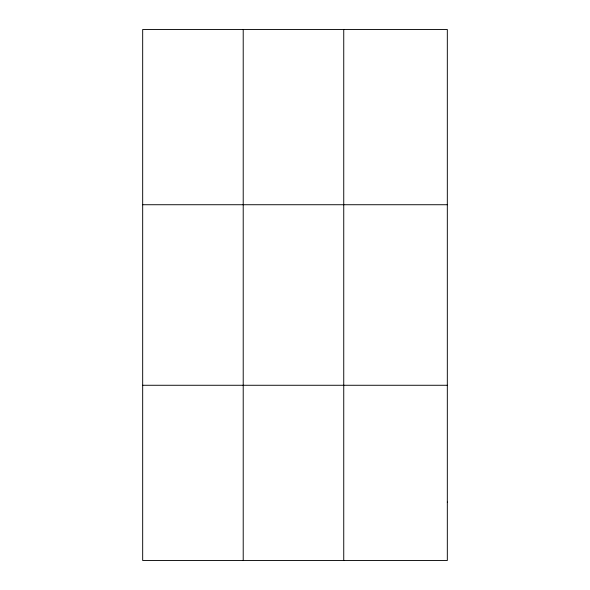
<?xml version="1.0" encoding="UTF-8"?>
<svg xmlns="http://www.w3.org/2000/svg" width="590" height="590" viewBox="0 0 590 590"><rect width="100%" height="100%" fill="white"/><g stroke="black" fill="none" stroke-linecap="round" stroke-linejoin="round"><path stroke-width="0.89" d="M243.213 560.5L243.213 29.5M343.741 560.5L343.741 29.5M142.677 204.73L447.323 204.73M142.677 385.27L447.323 385.27M447.323 502.09L447.323 560.5L142.677 560.5L142.677 29.5L447.323 29.5L447.323 502.09"/></g></svg>
